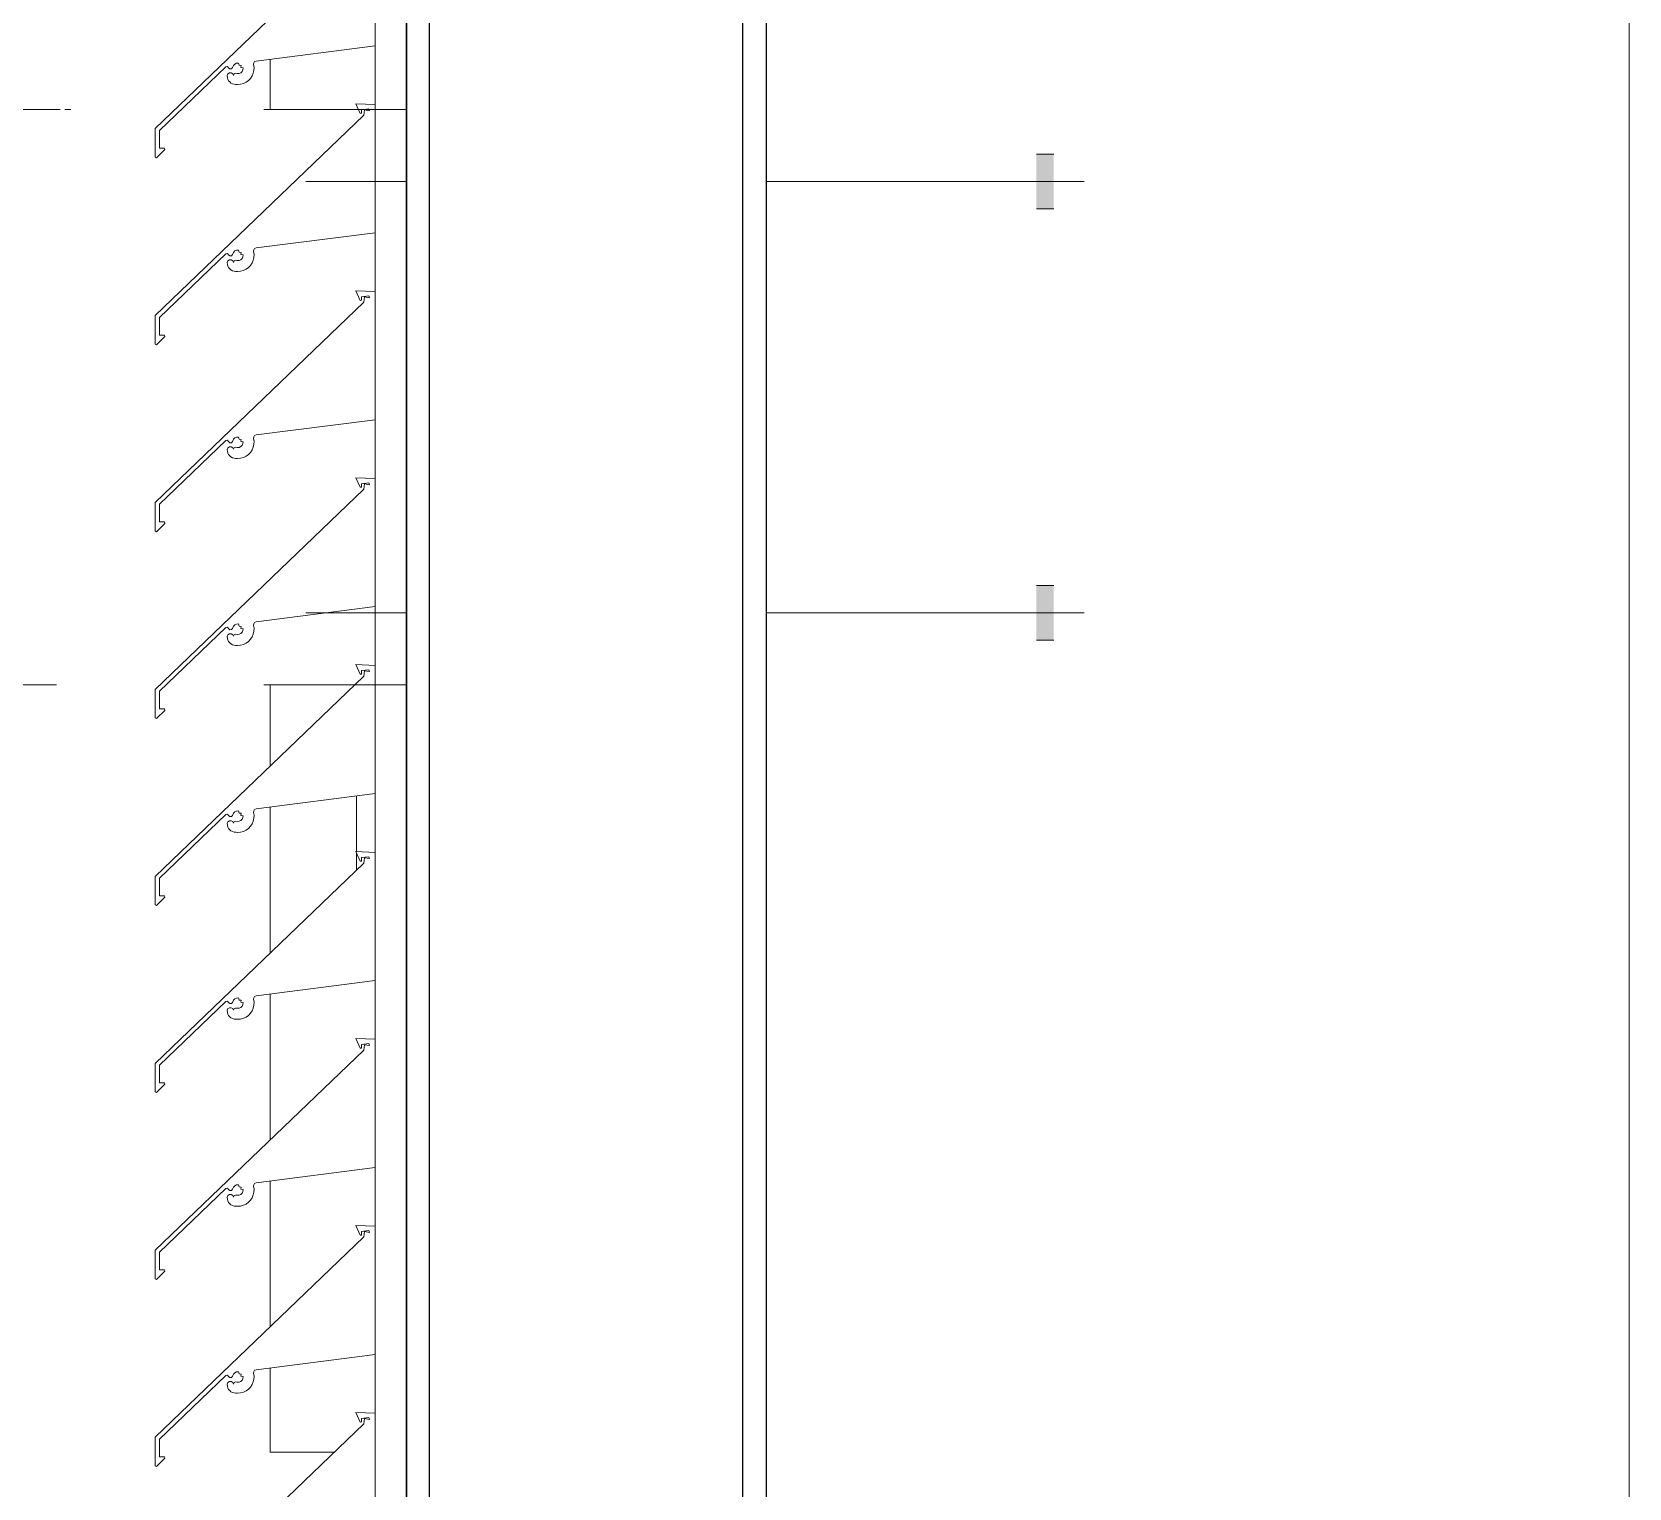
# Model space of a CAD drawing. Header units: millimetres. Extents: x -220592 to 404889, y -217665 to 38245.
# Drawn here: x 27635 to 28190, y -40245 to -39739 of the extents above; entities that cross this region are included whole.
import ezdxf

# ---------------------------------------------------------------- set-up
doc = ezdxf.new("R2010")
doc.units = ezdxf.units.MM
doc.set_wipeout_variables(frame=1)
doc.linetypes.add('XKITLINE00', pattern=[0])
for name, color, linetype in [('000 - 0_HIDE_OBJ_FRAMING_DEF_SUB_1', 7, 'Continuous'), ('000 - STRUCTURE_STEEL_FRAMING_SUB_COLOR_1', 7, 'Continuous'), ('000 - STRUCTURE_STEEL_FRAMING_SUB_COLOR_2', 7, 'Continuous'), ('000 - STRUCTURE_STEEL_FRAMING_WIPEOUT_', 7, 'Continuous')]:
    doc.layers.add(name, color=color, linetype=linetype)
doc.layers.add('Part', color=7, linetype='Continuous', lineweight=0)

# ---------------------------------------------------------------- blocks, each defined once
blk = doc.blocks.new('*A14056')
at = {"layer": 'Part', "color": 7, "linetype": 'XKITLINE00', "lineweight": 0}
for p, q in [((-171.163349, 117.188511), (-171.163349, 121.420764)), ((-172.663349, 117.188511), (-172.663349, 117.363714)), ((-172.663349, 114.906641), (-172.663349, 115.188511)), ((-171.163349, 112.520764), (-171.163349, 115.188511)), ((-172.663349, 114.256641), (-172.663349, 114.763714)), ((-172.663349, 113.606641), (-172.663349, 114.113714)), ((-172.663349, 112.956641), (-172.663349, 113.463714)), ((-172.663349, 112.520764), (-172.663349, 112.813714)), ((-172.663349, 112.520764), (-172.440345, 112.520764)), ((-171.648652, 112.520764), (-171.163349, 112.520764))]:
    blk.add_line(p, q, dxfattribs=at)
blk = doc.blocks.new('*A14112')
at = {"layer": 'Part', "color": 7, "linetype": 'XKITLINE00', "lineweight": 0}
for p, q in [((-172.298462, 112.656123), (-172.366148, 112.658745)), ((-172.366148, 112.658745), (-172.350613, 112.625258)), ((-172.298455, 112.210453), (-172.298462, 112.656123)), ((-172.338255, 112.618789), (-173.063377, 111.922543)), ((-172.350613, 112.625258), (-172.34549, 112.62567)), ((-172.34549, 112.62567), (-172.345361, 112.637861)), ((-172.345361, 112.637861), (-172.320378, 112.641001)), ((-172.335358, 112.637332), (-172.338255, 112.618789)), ((-172.335358, 112.637332), (-172.318342, 112.634428)), ((-172.320378, 112.641001), (-172.318342, 112.634428)), ((-172.712461, 112.157423), (-172.298455, 112.210453)), ((-172.790857, 112.142126), (-172.78619, 112.146913)), ((-172.78619, 112.146913), (-172.780114, 112.149703)), ((-172.780114, 112.149703), (-172.773442, 112.150125)), ((-172.773442, 112.150125), (-172.77112, 112.142735)), ((-172.77112, 112.142735), (-172.763955, 112.141791)), ((-172.720912, 112.145159), (-172.720672, 112.150681)), ((-172.719426, 112.135025), (-172.720912, 112.145159)), ((-172.720672, 112.150681), (-172.717536, 112.155233)), ((-172.717536, 112.155233), (-172.712461, 112.157423)), ((-173.048341, 111.916176), (-172.817326, 112.137579)), ((-172.817326, 112.137579), (-172.812166, 112.138671)), ((-172.810019, 112.112761), (-172.812659, 112.107287)), ((-172.812659, 112.107287), (-172.812163, 112.099517)), ((-172.812166, 112.138671), (-172.808512, 112.134044)), ((-172.812163, 112.099517), (-172.810428, 112.094021)), ((-172.810428, 112.094021), (-172.807674, 112.088958)), ((-172.804875, 112.115998), (-172.810019, 112.112761)), ((-172.808512, 112.134044), (-172.804048, 112.13019)), ((-172.807674, 112.088958), (-172.804002, 112.084515)), ((-172.798797, 112.11601), (-172.804875, 112.115998)), ((-172.804048, 112.13019), (-172.798154, 112.130396)), ((-172.793641, 112.112792), (-172.798797, 112.11601)), ((-172.798154, 112.130396), (-172.793971, 112.134553)), ((-172.793971, 112.134553), (-172.790857, 112.142126)), ((-172.790699, 112.10732), (-172.793641, 112.112792)), ((-172.788669, 112.112301), (-172.790699, 112.10732)), ((-172.783858, 112.114708), (-172.788669, 112.112301)), ((-172.77794, 112.113803), (-172.783858, 112.114708)), ((-172.77144, 112.114147), (-172.77794, 112.113803)), ((-172.765472, 112.116745), (-172.77144, 112.114147)), ((-172.76079, 112.121267), (-172.765472, 112.116745)), ((-172.763955, 112.141791), (-172.765124, 112.134731)), ((-172.765124, 112.134731), (-172.757418, 112.133625)), ((-172.757988, 112.127141), (-172.76079, 112.121267)), ((-172.757418, 112.133625), (-172.757988, 112.127141)), ((-172.747074, 112.083445), (-172.738758, 112.089423)), ((-172.738758, 112.089423), (-172.731662, 112.09681)), ((-172.731662, 112.09681), (-172.726022, 112.10536)), ((-172.726022, 112.10536), (-172.722024, 112.11479)), ((-172.722024, 112.11479), (-172.719801, 112.124789)), ((-172.719801, 112.124789), (-172.719426, 112.135025)), ((-172.804002, 112.084515), (-172.799549, 112.080857)), ((-172.799549, 112.080857), (-172.794479, 112.078117)), ((-172.794479, 112.078117), (-172.788978, 112.076398)), ((-172.788978, 112.076398), (-172.78325, 112.075762)), ((-172.78325, 112.075762), (-172.776451, 112.075664)), ((-172.776451, 112.075664), (-172.766238, 112.076449)), ((-172.766238, 112.076449), (-172.756337, 112.079072)), ((-172.756337, 112.079072), (-172.747074, 112.083445)), ((-173.063377, 111.922543), (-173.062824, 111.823392)), ((-173.047999, 111.85483), (-173.048341, 111.916176)), ((-173.062824, 111.823392), (-173.058143, 111.820923)), ((-173.058143, 111.820923), (-173.029494, 111.849812)), ((-173.030579, 111.854733), (-173.047999, 111.85483)), ((-173.029494, 111.849812), (-173.030579, 111.854733))]:
    blk.add_line(p, q, dxfattribs=at)
blk = doc.blocks.new('*A14113')
at = {"layer": 'Part', "color": 7, "linetype": 'XKITLINE00', "lineweight": 0}
for p, q in [((-172.298462, 113.306123), (-172.366148, 113.308745)), ((-172.366148, 113.308745), (-172.350613, 113.275258)), ((-172.338255, 113.268789), (-173.063377, 112.572543)), ((-172.350613, 113.275258), (-172.34549, 113.27567)), ((-172.34549, 113.27567), (-172.345361, 113.287861)), ((-172.345361, 113.287861), (-172.320378, 113.291001)), ((-172.335358, 113.287332), (-172.338255, 113.268789)), ((-172.335358, 113.287332), (-172.318342, 113.284428)), ((-172.320378, 113.291001), (-172.318342, 113.284428)), ((-172.298455, 112.860453), (-172.298462, 113.306123)), ((-172.712461, 112.807423), (-172.298455, 112.860453)), ((-173.048341, 112.566176), (-172.817326, 112.787579)), ((-172.817326, 112.787579), (-172.812166, 112.788671)), ((-172.810019, 112.762761), (-172.812659, 112.757287)), ((-172.812659, 112.757287), (-172.812163, 112.749517)), ((-172.812166, 112.788671), (-172.808512, 112.784044)), ((-172.804875, 112.765998), (-172.810019, 112.762761)), ((-172.808512, 112.784044), (-172.804048, 112.78019)), ((-172.798797, 112.76601), (-172.804875, 112.765998)), ((-172.804048, 112.78019), (-172.798154, 112.780396)), ((-172.793641, 112.762792), (-172.798797, 112.76601)), ((-172.798154, 112.780396), (-172.793971, 112.784553)), ((-172.793971, 112.784553), (-172.790857, 112.792126)), ((-172.790699, 112.75732), (-172.793641, 112.762792)), ((-172.790857, 112.792126), (-172.78619, 112.796913)), ((-172.788669, 112.762301), (-172.790699, 112.75732)), ((-172.783858, 112.764708), (-172.788669, 112.762301)), ((-172.78619, 112.796913), (-172.780114, 112.799703)), ((-172.77794, 112.763803), (-172.783858, 112.764708)), ((-172.780114, 112.799703), (-172.773442, 112.800125)), ((-172.77144, 112.764147), (-172.77794, 112.763803)), ((-172.773442, 112.800125), (-172.77112, 112.792735)), ((-172.765472, 112.766745), (-172.77144, 112.764147)), ((-172.77112, 112.792735), (-172.763955, 112.791791)), ((-172.76079, 112.771267), (-172.765472, 112.766745)), ((-172.763955, 112.791791), (-172.765124, 112.784731)), ((-172.765124, 112.784731), (-172.757418, 112.783625)), ((-172.757988, 112.777141), (-172.76079, 112.771267)), ((-172.757418, 112.783625), (-172.757988, 112.777141)), ((-172.731662, 112.74681), (-172.726022, 112.75536)), ((-172.726022, 112.75536), (-172.722024, 112.76479)), ((-172.722024, 112.76479), (-172.719801, 112.774789)), ((-172.720912, 112.795159), (-172.720672, 112.800681)), ((-172.719426, 112.785025), (-172.720912, 112.795159)), ((-172.720672, 112.800681), (-172.717536, 112.805233)), ((-172.719801, 112.774789), (-172.719426, 112.785025)), ((-172.717536, 112.805233), (-172.712461, 112.807423)), ((-172.812163, 112.749517), (-172.810428, 112.744021)), ((-172.810428, 112.744021), (-172.807674, 112.738958)), ((-172.807674, 112.738958), (-172.804002, 112.734515)), ((-172.804002, 112.734515), (-172.799549, 112.730857)), ((-172.799549, 112.730857), (-172.794479, 112.728117)), ((-172.794479, 112.728117), (-172.788978, 112.726398)), ((-172.788978, 112.726398), (-172.78325, 112.725762)), ((-172.78325, 112.725762), (-172.776451, 112.725664)), ((-172.776451, 112.725664), (-172.766238, 112.726449)), ((-172.766238, 112.726449), (-172.756337, 112.729072)), ((-172.756337, 112.729072), (-172.747074, 112.733445)), ((-172.747074, 112.733445), (-172.738758, 112.739423)), ((-172.738758, 112.739423), (-172.731662, 112.74681)), ((-173.063377, 112.572543), (-173.062824, 112.473392)), ((-173.047999, 112.50483), (-173.048341, 112.566176)), ((-173.058143, 112.470923), (-173.029494, 112.499812)), ((-173.030579, 112.504733), (-173.047999, 112.50483)), ((-173.029494, 112.499812), (-173.030579, 112.504733)), ((-173.062824, 112.473392), (-173.058143, 112.470923))]:
    blk.add_line(p, q, dxfattribs=at)
blk = doc.blocks.new('*A14114')
at = {"layer": 'Part', "color": 7, "linetype": 'XKITLINE00', "lineweight": 0}
for p, q in [((-172.298462, 113.956123), (-172.366148, 113.958745)), ((-172.366148, 113.958745), (-172.350613, 113.925258)), ((-172.350613, 113.925258), (-172.34549, 113.92567)), ((-172.34549, 113.92567), (-172.345361, 113.937861)), ((-172.345361, 113.937861), (-172.320378, 113.941001)), ((-172.335358, 113.937332), (-172.338255, 113.918789)), ((-172.335358, 113.937332), (-172.318342, 113.934428)), ((-172.320378, 113.941001), (-172.318342, 113.934428)), ((-172.298455, 113.510453), (-172.298462, 113.956123)), ((-172.338255, 113.918789), (-173.063377, 113.222543)), ((-172.712461, 113.457423), (-172.298455, 113.510453)), ((-173.048341, 113.216176), (-172.817326, 113.437579)), ((-172.817326, 113.437579), (-172.812166, 113.438671)), ((-172.812166, 113.438671), (-172.808512, 113.434044)), ((-172.808512, 113.434044), (-172.804048, 113.43019)), ((-172.804048, 113.43019), (-172.798154, 113.430396)), ((-172.798154, 113.430396), (-172.793971, 113.434553)), ((-172.793971, 113.434553), (-172.790857, 113.442126)), ((-172.790857, 113.442126), (-172.78619, 113.446913)), ((-172.78619, 113.446913), (-172.780114, 113.449703)), ((-172.780114, 113.449703), (-172.773442, 113.450125)), ((-172.773442, 113.450125), (-172.77112, 113.442735)), ((-172.77112, 113.442735), (-172.763955, 113.441791)), ((-172.76079, 113.421267), (-172.765472, 113.416745)), ((-172.763955, 113.441791), (-172.765124, 113.434731)), ((-172.765124, 113.434731), (-172.757418, 113.433625)), ((-172.757988, 113.427141), (-172.76079, 113.421267)), ((-172.757418, 113.433625), (-172.757988, 113.427141)), ((-172.722024, 113.41479), (-172.719801, 113.424789)), ((-172.720912, 113.445159), (-172.720672, 113.450681)), ((-172.719426, 113.435025), (-172.720912, 113.445159)), ((-172.720672, 113.450681), (-172.717536, 113.455233)), ((-172.719801, 113.424789), (-172.719426, 113.435025)), ((-172.717536, 113.455233), (-172.712461, 113.457423)), ((-172.810019, 113.412761), (-172.812659, 113.407287)), ((-172.812659, 113.407287), (-172.812163, 113.399517)), ((-172.812163, 113.399517), (-172.810428, 113.394021)), ((-172.810428, 113.394021), (-172.807674, 113.388958)), ((-172.804875, 113.415998), (-172.810019, 113.412761)), ((-172.807674, 113.388958), (-172.804002, 113.384515)), ((-172.798797, 113.41601), (-172.804875, 113.415998)), ((-172.804002, 113.384515), (-172.799549, 113.380857)), ((-172.799549, 113.380857), (-172.794479, 113.378117)), ((-172.793641, 113.412792), (-172.798797, 113.41601)), ((-172.794479, 113.378117), (-172.788978, 113.376398)), ((-172.790699, 113.40732), (-172.793641, 113.412792)), ((-172.788669, 113.412301), (-172.790699, 113.40732)), ((-172.788978, 113.376398), (-172.78325, 113.375762)), ((-172.783858, 113.414708), (-172.788669, 113.412301)), ((-172.77794, 113.413803), (-172.783858, 113.414708)), ((-172.78325, 113.375762), (-172.776451, 113.375664)), ((-172.77144, 113.414147), (-172.77794, 113.413803)), ((-172.776451, 113.375664), (-172.766238, 113.376449)), ((-172.765472, 113.416745), (-172.77144, 113.414147)), ((-172.766238, 113.376449), (-172.756337, 113.379072)), ((-172.756337, 113.379072), (-172.747074, 113.383445)), ((-172.747074, 113.383445), (-172.738758, 113.389423)), ((-172.738758, 113.389423), (-172.731662, 113.39681)), ((-172.731662, 113.39681), (-172.726022, 113.40536)), ((-172.726022, 113.40536), (-172.722024, 113.41479)), ((-173.063377, 113.222543), (-173.062824, 113.123392)), ((-173.047999, 113.15483), (-173.048341, 113.216176)), ((-173.058143, 113.120923), (-173.029494, 113.149812)), ((-173.030579, 113.154733), (-173.047999, 113.15483)), ((-173.029494, 113.149812), (-173.030579, 113.154733)), ((-173.062824, 113.123392), (-173.058143, 113.120923))]:
    blk.add_line(p, q, dxfattribs=at)
blk = doc.blocks.new('*A14115')
at = {"layer": 'Part', "color": 7, "linetype": 'XKITLINE00', "lineweight": 0}
for p, q in [((-172.298462, 114.606123), (-172.366148, 114.608745)), ((-172.366148, 114.608745), (-172.350613, 114.575258)), ((-172.34549, 114.57567), (-172.345361, 114.587861)), ((-172.345361, 114.587861), (-172.320378, 114.591001)), ((-172.335358, 114.587332), (-172.338255, 114.568789)), ((-172.335358, 114.587332), (-172.318342, 114.584428)), ((-172.320378, 114.591001), (-172.318342, 114.584428)), ((-172.298455, 114.160453), (-172.298462, 114.606123)), ((-172.338255, 114.568789), (-173.063377, 113.872543)), ((-172.350613, 114.575258), (-172.34549, 114.57567)), ((-172.712461, 114.107423), (-172.298455, 114.160453)), ((-173.048341, 113.866176), (-172.817326, 114.087579)), ((-172.817326, 114.087579), (-172.812166, 114.088671)), ((-172.812166, 114.088671), (-172.808512, 114.084044)), ((-172.793971, 114.084553), (-172.790857, 114.092126)), ((-172.790857, 114.092126), (-172.78619, 114.096913)), ((-172.78619, 114.096913), (-172.780114, 114.099703)), ((-172.780114, 114.099703), (-172.773442, 114.100125)), ((-172.773442, 114.100125), (-172.77112, 114.092735)), ((-172.77112, 114.092735), (-172.763955, 114.091791)), ((-172.763955, 114.091791), (-172.765124, 114.084731)), ((-172.720912, 114.095159), (-172.720672, 114.100681)), ((-172.719426, 114.085025), (-172.720912, 114.095159)), ((-172.720672, 114.100681), (-172.717536, 114.105233)), ((-172.717536, 114.105233), (-172.712461, 114.107423)), ((-172.810019, 114.062761), (-172.812659, 114.057287)), ((-172.812659, 114.057287), (-172.812163, 114.049517)), ((-172.812163, 114.049517), (-172.810428, 114.044021)), ((-172.810428, 114.044021), (-172.807674, 114.038958)), ((-172.804875, 114.065998), (-172.810019, 114.062761)), ((-172.808512, 114.084044), (-172.804048, 114.08019)), ((-172.807674, 114.038958), (-172.804002, 114.034515)), ((-172.798797, 114.06601), (-172.804875, 114.065998)), ((-172.804048, 114.08019), (-172.798154, 114.080396)), ((-172.804002, 114.034515), (-172.799549, 114.030857)), ((-172.799549, 114.030857), (-172.794479, 114.028117)), ((-172.793641, 114.062792), (-172.798797, 114.06601)), ((-172.798154, 114.080396), (-172.793971, 114.084553)), ((-172.790699, 114.05732), (-172.793641, 114.062792)), ((-172.788669, 114.062301), (-172.790699, 114.05732)), ((-172.783858, 114.064708), (-172.788669, 114.062301)), ((-172.77794, 114.063803), (-172.783858, 114.064708)), ((-172.77144, 114.064147), (-172.77794, 114.063803)), ((-172.765472, 114.066745), (-172.77144, 114.064147)), ((-172.76079, 114.071267), (-172.765472, 114.066745)), ((-172.765124, 114.084731), (-172.757418, 114.083625)), ((-172.757988, 114.077141), (-172.76079, 114.071267)), ((-172.757418, 114.083625), (-172.757988, 114.077141)), ((-172.756337, 114.029072), (-172.747074, 114.033445)), ((-172.747074, 114.033445), (-172.738758, 114.039423)), ((-172.738758, 114.039423), (-172.731662, 114.04681)), ((-172.731662, 114.04681), (-172.726022, 114.05536)), ((-172.726022, 114.05536), (-172.722024, 114.06479)), ((-172.722024, 114.06479), (-172.719801, 114.074789)), ((-172.719801, 114.074789), (-172.719426, 114.085025)), ((-172.794479, 114.028117), (-172.788978, 114.026398)), ((-172.788978, 114.026398), (-172.78325, 114.025762)), ((-172.78325, 114.025762), (-172.776451, 114.025664)), ((-172.776451, 114.025664), (-172.766238, 114.026449)), ((-172.766238, 114.026449), (-172.756337, 114.029072)), ((-173.063377, 113.872543), (-173.062824, 113.773392)), ((-173.047999, 113.80483), (-173.048341, 113.866176)), ((-173.062824, 113.773392), (-173.058143, 113.770923)), ((-173.058143, 113.770923), (-173.029494, 113.799812)), ((-173.030579, 113.804733), (-173.047999, 113.80483)), ((-173.029494, 113.799812), (-173.030579, 113.804733))]:
    blk.add_line(p, q, dxfattribs=at)
blk = doc.blocks.new('*A14116')
at = {"layer": 'Part', "color": 7, "linetype": 'XKITLINE00', "lineweight": 0}
for p, q in [((-172.298462, 115.256123), (-172.366148, 115.258745)), ((-172.366148, 115.258745), (-172.350613, 115.225258)), ((-172.298455, 114.810453), (-172.298462, 115.256123)), ((-172.338255, 115.218789), (-173.063377, 114.522543)), ((-172.350613, 115.225258), (-172.34549, 115.22567)), ((-172.34549, 115.22567), (-172.345361, 115.237861)), ((-172.345361, 115.237861), (-172.320378, 115.241001)), ((-172.335358, 115.237332), (-172.338255, 115.218789)), ((-172.335358, 115.237332), (-172.318342, 115.234428)), ((-172.320378, 115.241001), (-172.318342, 115.234428)), ((-172.712461, 114.757423), (-172.298455, 114.810453)), ((-172.720672, 114.750681), (-172.717536, 114.755233)), ((-172.717536, 114.755233), (-172.712461, 114.757423)), ((-173.048341, 114.516176), (-172.817326, 114.737579)), ((-172.817326, 114.737579), (-172.812166, 114.738671)), ((-172.810019, 114.712761), (-172.812659, 114.707287)), ((-172.812659, 114.707287), (-172.812163, 114.699517)), ((-172.812166, 114.738671), (-172.808512, 114.734044)), ((-172.812163, 114.699517), (-172.810428, 114.694021)), ((-172.804875, 114.715998), (-172.810019, 114.712761)), ((-172.808512, 114.734044), (-172.804048, 114.73019)), ((-172.798797, 114.71601), (-172.804875, 114.715998)), ((-172.804048, 114.73019), (-172.798154, 114.730396)), ((-172.793641, 114.712792), (-172.798797, 114.71601)), ((-172.798154, 114.730396), (-172.793971, 114.734553)), ((-172.793971, 114.734553), (-172.790857, 114.742126)), ((-172.790699, 114.70732), (-172.793641, 114.712792)), ((-172.790857, 114.742126), (-172.78619, 114.746913)), ((-172.788669, 114.712301), (-172.790699, 114.70732)), ((-172.783858, 114.714708), (-172.788669, 114.712301)), ((-172.78619, 114.746913), (-172.780114, 114.749703)), ((-172.77794, 114.713803), (-172.783858, 114.714708)), ((-172.780114, 114.749703), (-172.773442, 114.750125)), ((-172.77144, 114.714147), (-172.77794, 114.713803)), ((-172.773442, 114.750125), (-172.77112, 114.742735)), ((-172.765472, 114.716745), (-172.77144, 114.714147)), ((-172.77112, 114.742735), (-172.763955, 114.741791)), ((-172.76079, 114.721267), (-172.765472, 114.716745)), ((-172.763955, 114.741791), (-172.765124, 114.734731)), ((-172.765124, 114.734731), (-172.757418, 114.733625)), ((-172.757988, 114.727141), (-172.76079, 114.721267)), ((-172.757418, 114.733625), (-172.757988, 114.727141)), ((-172.738758, 114.689423), (-172.731662, 114.69681)), ((-172.731662, 114.69681), (-172.726022, 114.70536)), ((-172.726022, 114.70536), (-172.722024, 114.71479)), ((-172.722024, 114.71479), (-172.719801, 114.724789)), ((-172.720912, 114.745159), (-172.720672, 114.750681)), ((-172.719426, 114.735025), (-172.720912, 114.745159)), ((-172.719801, 114.724789), (-172.719426, 114.735025)), ((-172.810428, 114.694021), (-172.807674, 114.688958)), ((-172.807674, 114.688958), (-172.804002, 114.684515)), ((-172.804002, 114.684515), (-172.799549, 114.680857)), ((-172.799549, 114.680857), (-172.794479, 114.678117)), ((-172.794479, 114.678117), (-172.788978, 114.676398)), ((-172.788978, 114.676398), (-172.78325, 114.675762)), ((-172.78325, 114.675762), (-172.776451, 114.675664)), ((-172.776451, 114.675664), (-172.766238, 114.676449)), ((-172.766238, 114.676449), (-172.756337, 114.679072)), ((-172.756337, 114.679072), (-172.747074, 114.683445)), ((-172.747074, 114.683445), (-172.738758, 114.689423)), ((-173.063377, 114.522543), (-173.062824, 114.423392)), ((-173.047999, 114.45483), (-173.048341, 114.516176)), ((-173.062824, 114.423392), (-173.058143, 114.420923)), ((-173.058143, 114.420923), (-173.029494, 114.449812)), ((-173.030579, 114.454733), (-173.047999, 114.45483)), ((-173.029494, 114.449812), (-173.030579, 114.454733))]:
    blk.add_line(p, q, dxfattribs=at)
blk = doc.blocks.new('*A14117')
at = {"layer": 'Part', "color": 7, "linetype": 'XKITLINE00', "lineweight": 0}
for p, q in [((-172.338255, 115.868789), (-173.063377, 115.172543)), ((-172.298462, 115.906123), (-172.366148, 115.908745)), ((-172.366148, 115.908745), (-172.350613, 115.875258)), ((-172.350613, 115.875258), (-172.34549, 115.87567)), ((-172.34549, 115.87567), (-172.345361, 115.887861)), ((-172.345361, 115.887861), (-172.320378, 115.891001)), ((-172.335358, 115.887332), (-172.338255, 115.868789)), ((-172.335358, 115.887332), (-172.318342, 115.884428)), ((-172.320378, 115.891001), (-172.318342, 115.884428)), ((-172.298455, 115.460453), (-172.298462, 115.906123)), ((-172.712461, 115.407423), (-172.298455, 115.460453)), ((-173.048341, 115.166176), (-172.817326, 115.387579)), ((-172.817326, 115.387579), (-172.812166, 115.388671)), ((-172.810019, 115.362761), (-172.812659, 115.357287)), ((-172.812166, 115.388671), (-172.808512, 115.384044)), ((-172.804875, 115.365998), (-172.810019, 115.362761)), ((-172.808512, 115.384044), (-172.804048, 115.38019)), ((-172.798797, 115.36601), (-172.804875, 115.365998)), ((-172.804048, 115.38019), (-172.798154, 115.380396)), ((-172.793641, 115.362792), (-172.798797, 115.36601)), ((-172.798154, 115.380396), (-172.793971, 115.384553)), ((-172.793971, 115.384553), (-172.790857, 115.392126)), ((-172.790699, 115.35732), (-172.793641, 115.362792)), ((-172.790857, 115.392126), (-172.78619, 115.396913)), ((-172.788669, 115.362301), (-172.790699, 115.35732)), ((-172.783858, 115.364708), (-172.788669, 115.362301)), ((-172.78619, 115.396913), (-172.780114, 115.399703)), ((-172.77794, 115.363803), (-172.783858, 115.364708)), ((-172.780114, 115.399703), (-172.773442, 115.400125)), ((-172.77144, 115.364147), (-172.77794, 115.363803)), ((-172.773442, 115.400125), (-172.77112, 115.392735)), ((-172.765472, 115.366745), (-172.77144, 115.364147)), ((-172.77112, 115.392735), (-172.763955, 115.391791)), ((-172.76079, 115.371267), (-172.765472, 115.366745)), ((-172.763955, 115.391791), (-172.765124, 115.384731)), ((-172.765124, 115.384731), (-172.757418, 115.383625)), ((-172.757988, 115.377141), (-172.76079, 115.371267)), ((-172.757418, 115.383625), (-172.757988, 115.377141)), ((-172.726022, 115.35536), (-172.722024, 115.36479)), ((-172.722024, 115.36479), (-172.719801, 115.374789)), ((-172.720912, 115.395159), (-172.720672, 115.400681)), ((-172.719426, 115.385025), (-172.720912, 115.395159)), ((-172.720672, 115.400681), (-172.717536, 115.405233)), ((-172.719801, 115.374789), (-172.719426, 115.385025)), ((-172.717536, 115.405233), (-172.712461, 115.407423)), ((-172.812659, 115.357287), (-172.812163, 115.349517)), ((-172.812163, 115.349517), (-172.810428, 115.344021)), ((-172.810428, 115.344021), (-172.807674, 115.338958)), ((-172.807674, 115.338958), (-172.804002, 115.334515)), ((-172.804002, 115.334515), (-172.799549, 115.330857)), ((-172.799549, 115.330857), (-172.794479, 115.328117)), ((-172.794479, 115.328117), (-172.788978, 115.326398)), ((-172.788978, 115.326398), (-172.78325, 115.325762)), ((-172.78325, 115.325762), (-172.776451, 115.325664)), ((-172.776451, 115.325664), (-172.766238, 115.326449)), ((-172.766238, 115.326449), (-172.756337, 115.329072)), ((-172.756337, 115.329072), (-172.747074, 115.333445)), ((-172.747074, 115.333445), (-172.738758, 115.339423)), ((-172.738758, 115.339423), (-172.731662, 115.34681)), ((-172.731662, 115.34681), (-172.726022, 115.35536)), ((-173.063377, 115.172543), (-173.062824, 115.073392)), ((-173.047999, 115.10483), (-173.048341, 115.166176)), ((-173.058143, 115.070923), (-173.029494, 115.099812)), ((-173.030579, 115.104733), (-173.047999, 115.10483)), ((-173.029494, 115.099812), (-173.030579, 115.104733)), ((-173.062824, 115.073392), (-173.058143, 115.070923))]:
    blk.add_line(p, q, dxfattribs=at)
blk = doc.blocks.new('*A14118')
at = {"layer": 'Part', "color": 7, "linetype": 'XKITLINE00', "lineweight": 0}
for p, q in [((-172.298462, 116.556123), (-172.366148, 116.558745)), ((-172.366148, 116.558745), (-172.350613, 116.525258)), ((-172.34549, 116.52567), (-172.345361, 116.537861)), ((-172.345361, 116.537861), (-172.320378, 116.541001)), ((-172.335358, 116.537332), (-172.338255, 116.518789)), ((-172.335358, 116.537332), (-172.318342, 116.534428)), ((-172.320378, 116.541001), (-172.318342, 116.534428)), ((-172.298455, 116.110453), (-172.298462, 116.556123)), ((-172.338255, 116.518789), (-173.063377, 115.822543)), ((-172.350613, 116.525258), (-172.34549, 116.52567)), ((-172.712461, 116.057423), (-172.298455, 116.110453)), ((-173.048341, 115.816176), (-172.817326, 116.037579)), ((-172.817326, 116.037579), (-172.812166, 116.038671)), ((-172.812166, 116.038671), (-172.808512, 116.034044)), ((-172.808512, 116.034044), (-172.804048, 116.03019)), ((-172.804048, 116.03019), (-172.798154, 116.030396)), ((-172.798154, 116.030396), (-172.793971, 116.034553)), ((-172.793971, 116.034553), (-172.790857, 116.042126)), ((-172.790857, 116.042126), (-172.78619, 116.046913)), ((-172.78619, 116.046913), (-172.780114, 116.049703)), ((-172.780114, 116.049703), (-172.773442, 116.050125)), ((-172.773442, 116.050125), (-172.77112, 116.042735)), ((-172.77112, 116.042735), (-172.763955, 116.041791)), ((-172.763955, 116.041791), (-172.765124, 116.034731)), ((-172.765124, 116.034731), (-172.757418, 116.033625)), ((-172.757418, 116.033625), (-172.757988, 116.027141)), ((-172.720912, 116.045159), (-172.720672, 116.050681)), ((-172.719426, 116.035025), (-172.720912, 116.045159)), ((-172.720672, 116.050681), (-172.717536, 116.055233)), ((-172.719801, 116.024789), (-172.719426, 116.035025)), ((-172.717536, 116.055233), (-172.712461, 116.057423)), ((-172.810019, 116.012761), (-172.812659, 116.007287)), ((-172.812659, 116.007287), (-172.812163, 115.999517)), ((-172.812163, 115.999517), (-172.810428, 115.994021)), ((-172.810428, 115.994021), (-172.807674, 115.988958)), ((-172.804875, 116.015998), (-172.810019, 116.012761)), ((-172.807674, 115.988958), (-172.804002, 115.984515)), ((-172.798797, 116.01601), (-172.804875, 116.015998)), ((-172.804002, 115.984515), (-172.799549, 115.980857)), ((-172.799549, 115.980857), (-172.794479, 115.978117)), ((-172.793641, 116.012792), (-172.798797, 116.01601)), ((-172.794479, 115.978117), (-172.788978, 115.976398)), ((-172.790699, 116.00732), (-172.793641, 116.012792)), ((-172.788669, 116.012301), (-172.790699, 116.00732)), ((-172.788978, 115.976398), (-172.78325, 115.975762)), ((-172.783858, 116.014708), (-172.788669, 116.012301)), ((-172.77794, 116.013803), (-172.783858, 116.014708)), ((-172.78325, 115.975762), (-172.776451, 115.975664)), ((-172.77144, 116.014147), (-172.77794, 116.013803)), ((-172.776451, 115.975664), (-172.766238, 115.976449)), ((-172.765472, 116.016745), (-172.77144, 116.014147)), ((-172.766238, 115.976449), (-172.756337, 115.979072)), ((-172.76079, 116.021267), (-172.765472, 116.016745)), ((-172.757988, 116.027141), (-172.76079, 116.021267)), ((-172.756337, 115.979072), (-172.747074, 115.983445)), ((-172.747074, 115.983445), (-172.738758, 115.989423)), ((-172.738758, 115.989423), (-172.731662, 115.99681)), ((-172.731662, 115.99681), (-172.726022, 116.00536)), ((-172.726022, 116.00536), (-172.722024, 116.01479)), ((-172.722024, 116.01479), (-172.719801, 116.024789)), ((-173.063377, 115.822543), (-173.062824, 115.723392)), ((-173.047999, 115.75483), (-173.048341, 115.816176)), ((-173.030579, 115.754733), (-173.047999, 115.75483)), ((-173.029494, 115.749812), (-173.030579, 115.754733)), ((-173.062824, 115.723392), (-173.058143, 115.720923)), ((-173.058143, 115.720923), (-173.029494, 115.749812))]:
    blk.add_line(p, q, dxfattribs=at)
blk = doc.blocks.new('*A14119')
at = {"layer": 'Part', "color": 7, "linetype": 'XKITLINE00', "lineweight": 0}
for p, q in [((-172.298462, 117.206123), (-172.366148, 117.208745)), ((-172.366148, 117.208745), (-172.350613, 117.175258)), ((-172.298455, 116.760453), (-172.298462, 117.206123)), ((-172.338255, 117.168789), (-173.063377, 116.472543)), ((-172.350613, 117.175258), (-172.34549, 117.17567)), ((-172.34549, 117.17567), (-172.345361, 117.187861)), ((-172.345361, 117.187861), (-172.320378, 117.191001)), ((-172.335358, 117.187332), (-172.338255, 117.168789)), ((-172.335358, 117.187332), (-172.318342, 117.184428)), ((-172.320378, 117.191001), (-172.318342, 117.184428)), ((-172.712461, 116.707423), (-172.298455, 116.760453)), ((-172.790857, 116.692126), (-172.78619, 116.696913)), ((-172.78619, 116.696913), (-172.780114, 116.699703)), ((-172.780114, 116.699703), (-172.773442, 116.700125)), ((-172.773442, 116.700125), (-172.77112, 116.692735)), ((-172.720912, 116.695159), (-172.720672, 116.700681)), ((-172.719426, 116.685025), (-172.720912, 116.695159)), ((-172.720672, 116.700681), (-172.717536, 116.705233)), ((-172.717536, 116.705233), (-172.712461, 116.707423)), ((-173.048341, 116.466176), (-172.817326, 116.687579)), ((-172.817326, 116.687579), (-172.812166, 116.688671)), ((-172.810019, 116.662761), (-172.812659, 116.657287)), ((-172.812659, 116.657287), (-172.812163, 116.649517)), ((-172.812166, 116.688671), (-172.808512, 116.684044)), ((-172.812163, 116.649517), (-172.810428, 116.644021)), ((-172.810428, 116.644021), (-172.807674, 116.638958)), ((-172.804875, 116.665998), (-172.810019, 116.662761)), ((-172.808512, 116.684044), (-172.804048, 116.68019)), ((-172.798797, 116.66601), (-172.804875, 116.665998)), ((-172.804048, 116.68019), (-172.798154, 116.680396)), ((-172.793641, 116.662792), (-172.798797, 116.66601)), ((-172.798154, 116.680396), (-172.793971, 116.684553)), ((-172.793971, 116.684553), (-172.790857, 116.692126)), ((-172.790699, 116.65732), (-172.793641, 116.662792)), ((-172.788669, 116.662301), (-172.790699, 116.65732)), ((-172.783858, 116.664708), (-172.788669, 116.662301)), ((-172.77794, 116.663803), (-172.783858, 116.664708)), ((-172.77144, 116.664147), (-172.77794, 116.663803)), ((-172.765472, 116.666745), (-172.77144, 116.664147)), ((-172.77112, 116.692735), (-172.763955, 116.691791)), ((-172.76079, 116.671267), (-172.765472, 116.666745)), ((-172.763955, 116.691791), (-172.765124, 116.684731)), ((-172.765124, 116.684731), (-172.757418, 116.683625)), ((-172.757988, 116.677141), (-172.76079, 116.671267)), ((-172.757418, 116.683625), (-172.757988, 116.677141)), ((-172.747074, 116.633445), (-172.738758, 116.639423)), ((-172.738758, 116.639423), (-172.731662, 116.64681)), ((-172.731662, 116.64681), (-172.726022, 116.65536)), ((-172.726022, 116.65536), (-172.722024, 116.66479)), ((-172.722024, 116.66479), (-172.719801, 116.674789)), ((-172.719801, 116.674789), (-172.719426, 116.685025)), ((-172.807674, 116.638958), (-172.804002, 116.634515)), ((-172.804002, 116.634515), (-172.799549, 116.630857)), ((-172.799549, 116.630857), (-172.794479, 116.628117)), ((-172.794479, 116.628117), (-172.788978, 116.626398)), ((-172.788978, 116.626398), (-172.78325, 116.625762)), ((-172.78325, 116.625762), (-172.776451, 116.625664)), ((-172.776451, 116.625664), (-172.766238, 116.626449)), ((-172.766238, 116.626449), (-172.756337, 116.629072)), ((-172.756337, 116.629072), (-172.747074, 116.633445)), ((-173.063377, 116.472543), (-173.062824, 116.373392)), ((-173.047999, 116.40483), (-173.048341, 116.466176)), ((-173.062824, 116.373392), (-173.058143, 116.370923)), ((-173.058143, 116.370923), (-173.029494, 116.399812)), ((-173.030579, 116.404733), (-173.047999, 116.40483)), ((-173.029494, 116.399812), (-173.030579, 116.404733))]:
    blk.add_line(p, q, dxfattribs=at)
blk = doc.blocks.new('*A14120')
at = {"layer": 'Part', "color": 7, "linetype": 'XKITLINE00', "lineweight": 0}
for p, q in [((-172.338255, 117.818789), (-173.063377, 117.122543)), ((-172.298462, 117.856123), (-172.366148, 117.858745)), ((-172.366148, 117.858745), (-172.350613, 117.825258)), ((-172.350613, 117.825258), (-172.34549, 117.82567)), ((-172.34549, 117.82567), (-172.345361, 117.837861)), ((-172.345361, 117.837861), (-172.320378, 117.841001)), ((-172.335358, 117.837332), (-172.338255, 117.818789)), ((-172.335358, 117.837332), (-172.318342, 117.834428)), ((-172.320378, 117.841001), (-172.318342, 117.834428)), ((-172.298455, 117.410453), (-172.298462, 117.856123)), ((-172.712461, 117.357423), (-172.298455, 117.410453)), ((-173.048341, 117.116176), (-172.817326, 117.337579)), ((-172.817326, 117.337579), (-172.812166, 117.338671)), ((-172.810019, 117.312761), (-172.812659, 117.307287)), ((-172.812659, 117.307287), (-172.812163, 117.299517)), ((-172.812166, 117.338671), (-172.808512, 117.334044)), ((-172.804875, 117.315998), (-172.810019, 117.312761)), ((-172.808512, 117.334044), (-172.804048, 117.33019)), ((-172.798797, 117.31601), (-172.804875, 117.315998)), ((-172.804048, 117.33019), (-172.798154, 117.330396)), ((-172.793641, 117.312792), (-172.798797, 117.31601)), ((-172.798154, 117.330396), (-172.793971, 117.334553)), ((-172.793971, 117.334553), (-172.790857, 117.342126)), ((-172.790699, 117.30732), (-172.793641, 117.312792)), ((-172.790857, 117.342126), (-172.78619, 117.346913)), ((-172.788669, 117.312301), (-172.790699, 117.30732)), ((-172.783858, 117.314708), (-172.788669, 117.312301)), ((-172.78619, 117.346913), (-172.780114, 117.349703)), ((-172.77794, 117.313803), (-172.783858, 117.314708)), ((-172.780114, 117.349703), (-172.773442, 117.350125)), ((-172.77144, 117.314147), (-172.77794, 117.313803)), ((-172.773442, 117.350125), (-172.77112, 117.342735)), ((-172.765472, 117.316745), (-172.77144, 117.314147)), ((-172.77112, 117.342735), (-172.763955, 117.341791)), ((-172.76079, 117.321267), (-172.765472, 117.316745)), ((-172.763955, 117.341791), (-172.765124, 117.334731)), ((-172.765124, 117.334731), (-172.757418, 117.333625)), ((-172.757988, 117.327141), (-172.76079, 117.321267)), ((-172.757418, 117.333625), (-172.757988, 117.327141)), ((-172.731662, 117.29681), (-172.726022, 117.30536)), ((-172.726022, 117.30536), (-172.722024, 117.31479)), ((-172.722024, 117.31479), (-172.719801, 117.324789)), ((-172.720912, 117.345159), (-172.720672, 117.350681)), ((-172.719426, 117.335025), (-172.720912, 117.345159)), ((-172.720672, 117.350681), (-172.717536, 117.355233)), ((-172.719801, 117.324789), (-172.719426, 117.335025)), ((-172.717536, 117.355233), (-172.712461, 117.357423)), ((-172.812163, 117.299517), (-172.810428, 117.294021)), ((-172.810428, 117.294021), (-172.807674, 117.288958)), ((-172.807674, 117.288958), (-172.804002, 117.284515)), ((-172.804002, 117.284515), (-172.799549, 117.280857)), ((-172.799549, 117.280857), (-172.794479, 117.278117)), ((-172.794479, 117.278117), (-172.788978, 117.276398)), ((-172.788978, 117.276398), (-172.78325, 117.275762)), ((-172.78325, 117.275762), (-172.776451, 117.275664)), ((-172.776451, 117.275664), (-172.766238, 117.276449)), ((-172.766238, 117.276449), (-172.756337, 117.279072)), ((-172.756337, 117.279072), (-172.747074, 117.283445)), ((-172.747074, 117.283445), (-172.738758, 117.289423)), ((-172.738758, 117.289423), (-172.731662, 117.29681)), ((-173.063377, 117.122543), (-173.062824, 117.023392)), ((-173.047999, 117.05483), (-173.048341, 117.116176)), ((-173.058143, 117.020923), (-173.029494, 117.049812)), ((-173.030579, 117.054733), (-173.047999, 117.05483)), ((-173.029494, 117.049812), (-173.030579, 117.054733)), ((-173.062824, 117.023392), (-173.058143, 117.020923))]:
    blk.add_line(p, q, dxfattribs=at)
blk = doc.blocks.new('*A14128')
at = {"layer": 'Part', "color": 7, "linetype": 'XKITLINE00', "lineweight": 0}
for p, q in [((-171.648652, 109.556249), (-171.648652, 122.756135)), ((-172.298652, 117.206131), (-172.298652, 117.410427)), ((-172.298652, 116.556131), (-172.298652, 116.760427)), ((-172.298652, 115.906131), (-172.298652, 116.110427)), ((-172.298652, 115.256131), (-172.298652, 115.460427)), ((-172.298652, 114.606131), (-172.298652, 114.810427)), ((-172.298652, 113.956131), (-172.298652, 114.160427)), ((-172.298652, 113.306131), (-172.298652, 113.510427)), ((-172.298652, 112.656131), (-172.298652, 112.860427))]:
    blk.add_line(p, q, dxfattribs=at)
blk = doc.blocks.new('*A14136')
at = {"layer": 'Part', "color": 7, "linetype": 'XKITLINE00', "lineweight": 0}
for p, q in [((-171.648652, 116.248511), (-171.153485, 116.248511)), ((-171.648652, 116.128511), (-171.153485, 116.128511))]:
    blk.add_line(p, q, dxfattribs=at)
blk = doc.blocks.new('*A14142')
at = {"layer": 'Part', "color": 7, "linetype": 'XKITLINE00', "lineweight": 0}
for p, q in [((-171.163349, 115.188511), (-171.163349, 114.520764)), ((-172.363349, 114.608637), (-172.363349, 114.802141)), ((-172.363349, 114.544694), (-172.363349, 114.602712)), ((-171.163349, 114.520764), (-171.648652, 114.520764))]:
    blk.add_line(p, q, dxfattribs=at)
blk = doc.blocks.new('*A14127')
at = {"layer": '000 - 0_HIDE_OBJ_FRAMING_DEF_SUB_1', "color": 7, "linetype": 'XKITLINE00', "lineweight": 0}
for p, q in [((-171.153485, 122.440805), (-171.153485, 103.820832)), ((-171.073485, 103.820832), (-171.073485, 122.440805)), ((-169.983485, 103.820832), (-169.983485, 122.440805)), ((-169.903485, 107.570805), (-169.903485, 118.690805))]:
    blk.add_line(p, q, dxfattribs=at)
blk = doc.blocks.new('*A13471')
at = {"layer": '000 - 0_HIDE_OBJ_FRAMING_DEF_SUB_1', "color": 7, "linetype": 'XKITLINE00', "lineweight": 0}
blk.add_line((-166.903352, 103.570892), (-166.903352, 122.690788), dxfattribs=at)
blk = doc.blocks.new('*A13473')
at = {"layer": '000 - 0_HIDE_OBJ_FRAMING_DEF_SUB_1', "color": 7, "linetype": 'XKITLINE00', "lineweight": 0}
blk.add_line((-166.903362, 103.570891), (-166.90336, 122.690788), dxfattribs=at)
blk = doc.blocks.new('*A14108')
at = {"layer": '000 - 0_HIDE_OBJ_FRAMING_DEF_SUB_1', "color": 7, "linetype": 'XKITLINE00', "lineweight": 0}
for p, q in [((-172.972866, 117.188511), (-172.356761, 117.188511)), ((-172.340186, 117.188511), (-172.319607, 117.188511)), ((-171.648652, 117.188511), (-171.153485, 117.188511)), ((-173.025037, 115.188511), (-172.369788, 115.188511)), ((-171.648652, 115.188511), (-171.153485, 115.188511))]:
    blk.add_line(p, q, dxfattribs=at)
blk = doc.blocks.new('*A14139')
at = {"layer": '000 - 0_HIDE_OBJ_FRAMING_DEF_SUB_1'}
for points in [[(-170.9034, 116.8435), (-171.1534, 116.8435), (-171.1534, 117.0335), (-170.9034, 117.0335)], [(-170.9034, 116.8435), (-171.1534, 116.8435), (-171.1534, 117.0335), (-170.9034, 117.0335)], [(-168.9034, 116.8435), (-168.9634, 116.8435), (-168.9634, 117.0335), (-168.9034, 117.0335)], [(-168.9034, 116.8435), (-168.9634, 116.8435), (-168.9634, 117.0335), (-168.9034, 117.0335)], [(-170.9034, 115.3435), (-171.1534, 115.3435), (-171.1534, 115.5335), (-170.9034, 115.5335)], [(-170.9034, 115.3435), (-171.1534, 115.3435), (-171.1534, 115.5335), (-170.9034, 115.5335)], [(-168.9034, 115.3435), (-168.9634, 115.3435), (-168.9634, 115.5335), (-168.9034, 115.5335)], [(-168.9034, 115.3435), (-168.9634, 115.3435), (-168.9634, 115.5335), (-168.9034, 115.5335)]]:
    blk.add_hatch(color=7, dxfattribs=at).paths.add_polyline_path(points, flags=17)
at = {"layer": '000 - 0_HIDE_OBJ_FRAMING_DEF_SUB_1', "color": 7, "linetype": 'XKITLINE00', "lineweight": 0}
for p, q in [((-170.9034, 117.0335), (-171.1534, 117.0335)), ((-170.9034, 117.0335), (-171.1534, 117.0335)), ((-168.9034, 117.0335), (-168.9634, 117.0335)), ((-168.9034, 117.0335), (-168.9634, 117.0335)), ((-168.7978, 116.9385), (-171.5034, 116.9385)), ((-168.7978, 116.9385), (-171.5034, 116.9385)), ((-170.9034, 116.8435), (-171.1534, 116.8435)), ((-170.9034, 116.8435), (-171.1534, 116.8435)), ((-168.9034, 116.8435), (-168.9634, 116.8435)), ((-168.9034, 116.8435), (-168.9634, 116.8435)), ((-170.9034, 115.5335), (-171.1534, 115.5335)), ((-170.9034, 115.5335), (-171.1534, 115.5335)), ((-168.9034, 115.5335), (-168.9634, 115.5335)), ((-168.9034, 115.5335), (-168.9634, 115.5335)), ((-168.7978, 115.4385), (-171.5034, 115.4385)), ((-168.7978, 115.4385), (-171.5034, 115.4385)), ((-170.9034, 115.3435), (-171.1534, 115.3435)), ((-170.9034, 115.3435), (-171.1534, 115.3435)), ((-168.9034, 115.3435), (-168.9634, 115.3435)), ((-168.9034, 115.3435), (-168.9634, 115.3435))]:
    blk.add_line(p, q, dxfattribs=at)
blk = doc.blocks.new('W-1-PP18-ST_20260402-011103_LOWER_PL')
at = {"layer": '000 - 0_HIDE_OBJ_FRAMING_DEF_SUB_1', "color": 7, "lineweight": 0, "xscale": 100, "yscale": 100, "zscale": 100}
for name in ['*A13471', '*A13473', '*A14127', '*A14108', '*A14139']:
    blk.add_blockref(name, (17759.3349, -35779.0805), dxfattribs=at)
blk = doc.blocks.new('*U28801')
at = {"color": 7}
blk.add_wipeout([(0, 0), (0, 125), (4877, 125), (4877, 0)], dxfattribs=at).dxf.layer = '000 - STRUCTURE_STEEL_FRAMING_WIPEOUT_'
at = {"layer": '000 - STRUCTURE_STEEL_FRAMING_SUB_COLOR_1', "color": 7}
for points in [[(0, 125), (0, 117), (4877, 117), (4877, 125)], [(0, 0), (0, 8), (4877, 8), (4877, 0)]]:
    blk.add_lwpolyline(points, close=True, dxfattribs=at)
at = {"layer": '000 - STRUCTURE_STEEL_FRAMING_SUB_COLOR_2', "color": 7}
blk.add_lwpolyline([(0, 0), (0, 125), (4877, 125), (4877, 0)], close=True, dxfattribs=at)
blk = doc.blocks.new('W-1-PP18-ST_20260402-014810LOPL_MAIN_ST')
at = {"color": 7, "rotation": 90}
blk.add_blockref('*U28801', (769, -25412), dxfattribs=at)

msp = doc.modelspace()

# ---------------------------------------------------------------- block references
at = {"color": 7, "lineweight": 0, "xscale": 100, "yscale": 100, "zscale": 100}
for name in ['*A14056', '*A14128', '*A14120', '*A14119', '*A14118', '*A14136', '*A14117', '*A14116', '*A14142', '*A14115', '*A14114', '*A14113', '*A14112']:
    msp.add_blockref(name, (44984.4833, -51484.8507), dxfattribs=at)

# ---------------------------------------------------------------- next in the draw order: block references
at = {"layer": 'Defpoints', "color": 7}
msp.add_blockref('W-1-PP18-ST_20260402-011103_LOWER_PL', (27121.4984, -15705.7702), dxfattribs=at)

# ---------------------------------------------------------------- next in the draw order: block references
msp.add_blockref('W-1-PP18-ST_20260402-014810LOPL_MAIN_ST', (27121.4984, -15705.7702), dxfattribs=at)

doc.saveas('drawing.dxf')
